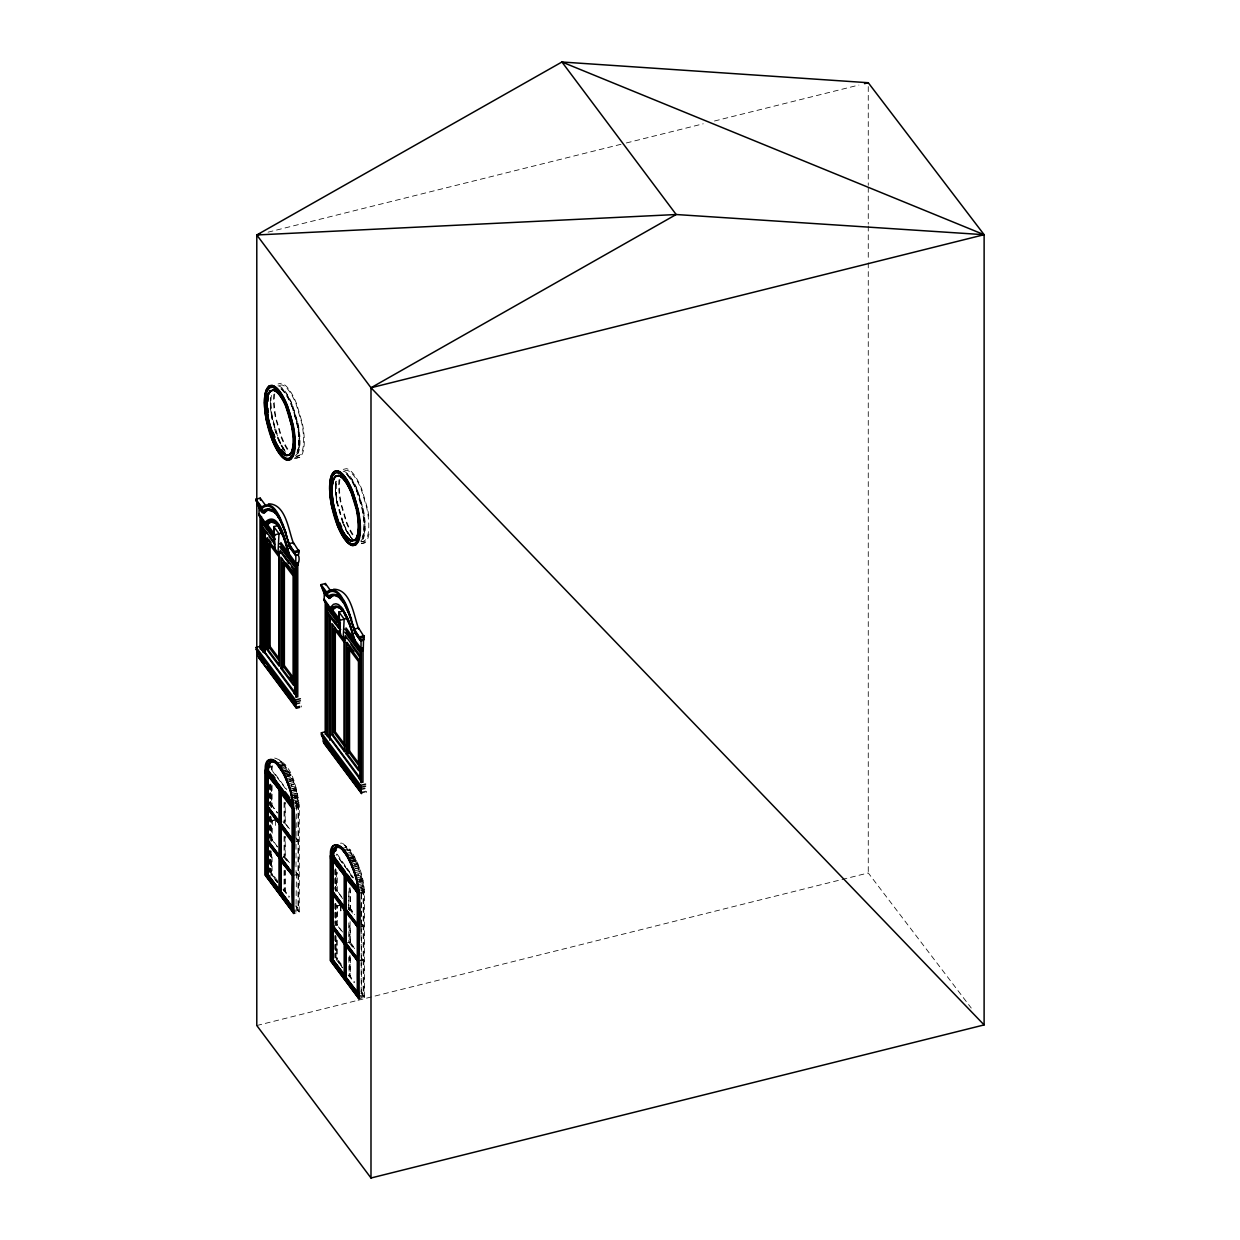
<?xml version="1.0" encoding="UTF-8"?>
<svg xmlns="http://www.w3.org/2000/svg" width="1240" height="1240" viewBox="0 0 1240 1240"><rect width="100%" height="100%" fill="white"/><g stroke="black" fill="none" stroke-linecap="round" stroke-linejoin="round"><path stroke-width="0.75" stroke-dasharray="5 3.75" d="M270.971 841.604L272.103 839.929L272.444 821.144M337.28 925.335L337.28 905.603L336.567 924.761M361.181 925.536L361.181 892.025L361.615 925.396L360.825 925.598M271.529 770.056L271.777 766.15M336.738 854.081L336.567 855.274M337.001 905.836L337.373 906.13M337.203 854.236L349.665 871.922M272.444 821.5L271.653 820.012L271.389 841.263M337.249 907.153L337.048 905.665M272.366 765.731L271.978 769.699L274.242 772.753M270.971 807.612L272.103 805.938L272.103 785.044M349.231 910.625L350.378 908.951L354.64 914.717M295.507 455.839L297.801 452.817A35.588 11.532 76 0 0 297.801 423.507L292.531 405.743A36.58 11.858 76 0 0 281.604 388.244M277.993 385.795A37.34 12.105 76 0 1 292.687 405.418L298.065 423.553A36.332 11.78 76 0 1 298.065 453.468L295.724 456.553L299.321 455.654L301.646 452.569A36.332 11.78 76 0 0 301.646 422.654L296.267 404.519A37.34 12.105 76 0 0 281.573 384.912L278.535 385.594M294.345 458.645L299.801 457.281L302.235 454.057A38.006 12.322 76 0 0 302.235 422.747L296.608 403.775A39.076 12.664 76 0 0 281.232 383.253L278.054 383.966M360.701 541.245L362.979 538.222A35.588 11.532 76 0 0 362.979 508.911L357.709 491.149A36.58 11.858 76 0 0 346.797 473.649M343.17 471.2A37.34 12.105 76 0 1 357.864 490.823L363.243 508.958A36.332 11.78 76 0 1 363.243 538.873L360.902 541.957L364.498 541.058L366.823 537.99A36.332 11.78 76 0 0 366.823 508.059L361.445 489.924A37.34 12.105 76 0 0 346.751 470.317L343.713 470.999M361.351 543.585L364.978 542.686L367.412 539.462A38.006 12.322 76 0 0 368.962 533.96M274.691 758.012C293.074 763.577 297.259 790.252 299.274 807.364L299.274 912.129L293.803 913.493M296.004 807.333L298.003 806.806L295.864 803.938M296.004 841.293L298.003 840.766M296.004 875.285L298.003 874.743L295.864 871.875M361.181 892.738L363.18 892.211L361.042 889.343M348.099 909.091L350.083 908.563M361.181 926.699L363.18 926.172L361.042 923.288M361.181 960.69L363.18 960.148L361.042 957.28M256.788 1025.526L356.206 1000.726M358.081 1000.262L840.131 879.966M842.007 879.501L868.263 872.96L971.245 1008.043M268.042 232.174L624.433 143.437M626.308 142.972L703.204 123.814M714.457 121.008L858.886 85.049M276.21 763.158L281.697 761.81C292.516 773.745 297.6 790.298 298.561 806.171L298.716 911.369M277.884 764.879L283.356 763.514M266.709 768.196L272.196 766.832M278.721 765.87L284.208 764.522M281.403 765.343L285.045 764.445M281.883 765.839L284.224 765.25C292.609 776.674 297.259 790.779 298.127 804.869L295.787 805.442M279.574 766.971L285.045 765.623M280.426 768.164L285.897 766.8M281.263 769.436L286.75 768.072M282.1 770.784L287.587 769.42M282.022 771.373L287.51 770.009M282.937 772.21L288.409 770.846M282.829 772.753L288.3 771.389M283.758 773.698L289.23 772.334M283.619 774.194L289.091 772.83M284.549 775.248L290.021 773.9M284.394 775.697L289.865 774.349M287.447 775.744L291.106 774.845M285.324 776.86L290.811 775.511M285.154 777.263L290.625 775.899M285.882 778.875L291.353 777.511M289.013 779.293L292.671 778.394M286.595 780.518L292.067 779.169M289.757 781.123L293.415 780.224M287.277 782.207L292.749 780.859M287.928 783.928L293.399 782.58M291.137 784.889L294.779 783.975M288.533 785.664L294.298 784.192M292.036 786.021L291.447 785.245L291.726 786.098M289.122 787.431L294.593 786.067M289.664 789.198L295.135 787.834M292.361 788.702L296.004 787.803M290.175 790.965L295.647 789.601M292.33 790.546L295.988 789.648M292.904 790.624L296.562 789.725M290.625 792.716L296.112 791.368M291.044 794.468L296.531 793.104M293.865 794.437L297.507 793.523M291.416 796.188L296.903 794.84M293.632 795.956L297.274 795.057M294.267 796.312L297.91 795.398M291.757 797.894L297.228 796.545M293.973 797.707L297.615 796.809M294.624 798.157L298.267 797.258M292.036 799.568L297.507 798.204M270.537 806.372L272.103 805.969L277.435 813.146M292.252 801.195L297.74 799.846M295.167 801.738L298.825 800.838M292.438 802.776L297.91 801.428M295.368 803.458L299.026 802.559M292.562 804.31L298.05 802.962M295.507 805.132L299.166 804.218M295.585 806.729L299.243 805.83M296.004 806.62L298.003 806.837M295.616 808.263L299.274 807.364L295.74 802.621M271.932 819.981L272.118 821.577M271.421 820.616L276.458 819.33M272.087 821.237L271.731 820.09M271.529 820.973L275.249 819.996M267.406 840.612L272.103 839.449L277.435 846.626M270.537 840.317L272.103 839.929L277.435 847.106M296.438 841.185L298.003 840.798L295.864 837.884M280.209 857.832L284.906 856.67L282.922 855.771M341.387 848.563L346.875 847.215C357.694 859.149 362.778 875.704 363.738 891.576L363.894 996.774L360.236 997.673M343.062 850.284L348.533 848.92M346.58 850.749L350.238 849.849C358.825 862.404 363.847 877.548 364.452 892.769L364.452 997.534L358.98 998.898M345.603 853.57L351.075 852.205M346.44 854.841L351.928 853.476M267.406 875.797L272.103 874.634L272.103 854.825M347.293 856.189L352.764 854.825M348.115 857.615L353.586 856.251M348.006 858.158L353.493 856.793L357.926 866.264L362.917 885.251L363.304 890.274L360.964 890.847M350.966 857.816L354.625 856.918M348.936 859.103L354.408 857.739M348.797 859.599L354.284 858.235M349.726 860.653L355.198 859.304M349.572 861.102L355.043 859.754M293.306 875.44L298.003 874.277L295.864 871.41M296.004 874.557L298.003 874.743M352.64 861.149L356.283 860.25M350.502 862.265L355.988 860.916M350.331 862.668L355.803 861.304M351.06 864.28L356.531 862.916M354.206 864.699L357.849 863.799M351.772 865.923L357.244 864.574M355.074 866.45L355.058 865.551M354.935 866.527L358.593 865.629M352.454 867.613L357.926 866.264M355.647 868.403L359.29 867.488M353.106 869.333L358.577 867.985M353.71 871.085L359.197 869.721M354.299 872.836L359.771 871.472M354.841 874.603L361.181 873.208M358.515 875.704L357.957 874.929L358.19 875.781M355.353 876.37L361.166 875.053M355.803 878.121L361.29 876.773M356.221 879.873L361.708 878.509M359.042 879.842L362.685 878.928M356.608 881.593L362.08 880.245M358.81 881.361L362.452 880.462M359.445 881.718L363.103 880.803M356.934 883.298L362.406 881.95M357.213 884.973L362.685 883.609M357.43 886.6L362.917 885.251M360.36 887.143L364.002 886.244M357.616 888.181L363.088 886.832M357.74 889.716L364.204 887.964M360.685 890.537L364.343 889.623M360.778 892.134L364.421 891.235M360.236 892.909L363.894 892.01M360.794 893.668L364.452 892.769L360.933 888.026M293.306 910.625L298.003 909.447L298.003 805.644M293.229 911.772L298.716 910.408L295.74 906.424M337.59 907.013L336.629 906.115L340.861 904.905M336.644 906.207L340.426 905.402M348.456 908.951L350.083 908.595L350.083 887.654M348.456 909.664L349.231 887.995M332.584 926.016L337.28 924.854L342.612 932.03M360.825 926.791L363.18 926.202M345.402 943.237L350.083 942.074L348.099 941.176M360.825 959.543L361.615 959.357L361.181 925.986L361.181 959.496M358.484 960.845L363.18 959.683L361.042 956.815M360.825 960.737L363.18 960.148M360.825 993.535L361.615 993.349L361.181 959.962L361.181 993.488M358.484 996.03L363.18 994.852L363.18 891.048M358.406 997.177L363.894 995.813L360.933 991.83M296.267 456.351L299.321 455.654M299.801 457.281L296.608 457.994A39.076 12.664 76 0 1 294.175 457.064M343.232 469.387L346.41 468.658A39.076 12.664 76 0 1 361.786 489.18L367.412 508.152A38.006 12.322 76 0 1 368.962 517.762M361.445 541.756L364.498 541.058M361.786 543.399L364.978 542.686M270.971 805.752L272.103 805.504L277.435 812.68M270.971 839.697L272.103 839.449M283.635 890.723L285.2 891.048L285.2 870.558M336.149 891.157L337.28 890.909M349.231 908.75L350.378 908.501L354.64 914.252M336.149 925.102L337.28 924.854M336.149 959.093L337.28 958.846M340.985 910.284L340.396 910.78L340.969 907.494M340.488 843.2L341.868 843.154M342.612 843.309L350.238 849.849M282.922 821.826L284.906 822.724M298.003 874.277L296.004 873.379L296.004 840.58M348.099 907.23L350.083 908.13M282.922 889.762L284.906 890.661L289.463 896.784M363.18 959.683L361.615 959.357M348.099 975.167L350.083 976.066L354.64 982.188M279.295 760.027L281.697 761.81M344.472 845.432L346.875 847.215M280.224 761.375L284.224 765.25M345.418 846.78L353.493 856.793M366.637 791.353L366.327 792.438L365.335 791.105M301.46 705.947L301.149 707.033M361.026 887.22L363.304 890.274M338.969 858.266L345.728 867.349M346.859 868.852L353.601 877.951M361.491 888.538L363.738 891.576M339.543 859.258L353.044 877.424M275.388 774.287L286.75 789.57M295.849 801.815L298.127 804.869M350.378 874.99L352.501 877.858M272.661 771.342L276.613 776.875M277.171 777.403L286.176 789.508M338.349 892.335L342.612 898.086M361.042 922.855L363.18 925.722L361.615 925.396M342.612 898.551L337.28 891.343L337.28 872.309M352.501 913.136L348.812 908.176L348.812 888.91M289.463 828.847L285.2 823.096L285.2 802.637M295.864 837.449L298.003 840.317L296.004 839.418L296.438 807.224M285.2 823.546L289.463 829.312M349.231 909.912L350.378 908.982L350.378 889.902M350.378 942.462L354.64 948.197M338.349 926.776L342.612 932.511M354.64 948.678L350.378 942.943L350.378 923.862M352.501 947.096L349.231 942.71L349.231 921.94M289.463 862.792L285.2 857.057L285.2 836.597M285.2 857.538L289.463 863.273M283.635 856.732L287.308 861.691M338.349 960.287L342.628 966.022M361.042 990.807L363.18 993.674L361.615 993.349M338.412 961.558L342.906 967.603M348.548 975.183L354.175 982.746M340.488 964.937L342.659 967.866M277.435 880.617L272.103 873.441L270.971 873.688L277.481 882.462M295.864 905.402L298.003 908.269L296.004 907.37L296.438 875.13M336.567 960.039L342.271 967.68M361.615 993.705L364.452 997.534M271.389 873.673L277.729 882.198M283.371 889.777L288.998 897.341M277.078 882.276L271.389 874.634L271.389 854.608M296.438 908.3L299.274 912.129M289.881 780.146L290.207 780.968M347.401 474.874A36.58 11.858 76 0 1 357.104 491.304L360.019 499.999M343.325 522.707L338.055 504.943A35.588 11.532 76 0 1 336.613 480.779M343.17 523.032L337.792 504.897A36.332 11.78 76 0 1 336.319 480.236M342.705 522.846L337.435 505.083A35.588 11.532 76 0 1 335.637 484.204M297.771 451.484A35.588 11.532 76 0 0 297.197 423.661L291.927 405.899A36.58 11.858 76 0 0 281 388.399M291.865 406.007L296.856 423.677A35.139 11.393 76 0 1 296.856 452.631M271.281 414.361A35.139 11.393 76 0 0 272.242 419.756L276.396 433.907M274.505 428.761L277.528 437.441A36.58 11.858 76 0 0 282.844 448.229M291.462 784.316L291.757 785.168M358.019 873.999L358.267 874.851M292.841 788.593L293.322 790.298M360.081 499.953L362.375 509.067A35.588 11.532 76 0 1 362.948 536.889M294.826 414.594L297.104 423.646A35.34 11.454 76 0 1 297.678 451.282M359.553 879.966L359.894 881.625M294.547 795.398L295.012 797.863L294.547 797.134M868.263 86.599L868.263 185.365M868.263 187.302L868.263 224.115M868.263 226.052L868.263 260.912M868.263 262.849L868.263 872.96M350.378 957.838L350.378 976.454M350.083 921.615L350.083 942.555M350.083 955.591L350.083 976.066M349.231 955.932L349.231 976.702L348.812 956.83M348.812 922.855L348.812 942.137M340.767 905.851L340.892 910.966M340.504 905.277L340.644 910.92M340.365 905.774L340.396 910.78M337.28 940.23L337.28 960.039M336.567 872.077L336.567 890.754M336.567 940.013L336.567 959.078M336.009 869.751L336.149 889.266M336.009 904.038L336.149 923.211M336.009 936.417L336.009 957.357M335.714 869.38L335.714 890.584M335.714 903.34L335.714 924.529M335.714 935.363L335.714 958.52M335.358 868.698L335.358 891.343M335.358 904.534L335.358 923.413M335.358 936.634L335.358 957.404M335.219 870.216L335.219 889.251M335.219 904.162L335.219 923.211M335.219 936.246L335.219 957.202M334.94 869.566L334.909 889.328M334.94 903.526L334.94 924.73M334.94 935.565L334.94 958.721M284.906 802.249L284.906 823.159M284.906 836.21L284.906 857.15M284.906 870.185L284.906 890.661M284.053 802.59L284.053 823.345M284.053 836.535L284.053 857.305M284.053 870.527L284.053 891.297M275.59 820.446L275.59 825.546M271.389 786.671L271.389 807.209M270.971 784.982L270.971 803.861M270.971 817.052L270.971 837.806M270.971 851.043L270.971 871.798M270.832 784.346L270.832 805.287M270.832 816.726L270.832 837.666M270.832 851.012L270.832 871.952M270.537 783.975L270.537 805.179M270.537 815.998L270.537 839.124M270.537 851.896L270.537 873.115M270.18 785.183L270.18 805.938M270.18 817.253L270.18 838.007M270.18 851.229L270.18 871.999M270.041 784.812L270.041 803.846M270.041 816.85L270.041 837.806M270.041 850.841L270.041 871.782M269.762 784.161L269.762 805.365M269.762 816.199L269.762 839.325M269.762 850.16L269.762 873.316M348.022 533.634A36.58 11.858 76 0 1 344.053 526.039M350.517 536.238A36.58 11.858 76 0 1 343.976 524.303M339.915 479.338A36.332 11.78 76 0 0 341.372 503.998L346.751 522.133A37.34 12.105 76 0 0 354.097 535.943M362.034 538.036A35.139 11.393 76 0 0 362.034 509.082L356.841 491.552A36.13 11.703 76 0 0 346.053 474.254M339.016 479.787A38.006 12.322 76 0 0 340.783 503.905L346.41 522.877A39.076 12.664 76 0 0 353.106 535.928M346.208 474.036A36.332 11.78 76 0 1 357.058 491.412M353.416 539.989A36.13 11.703 76 0 1 343.945 525.837M349.556 535.51A37.34 12.105 76 0 1 343.837 524.675M335.994 481.306A35.139 11.393 76 0 0 337.42 505.161A35.34 11.454 76 0 1 336.102 481.104M353.601 540.129A36.332 11.78 76 0 1 342.752 522.738M362.281 509.051A35.34 11.454 76 0 1 362.855 536.688M284.394 449.515A36.58 11.858 76 0 1 278.132 437.286L272.862 419.539A35.588 11.532 76 0 1 270.94 402.303M274.722 393.933A36.332 11.78 76 0 0 276.195 418.593L281.573 436.728A37.34 12.105 76 0 0 287.959 449.206M273.839 394.382A38.006 12.322 76 0 0 275.606 418.5L281.232 437.472A39.076 12.664 76 0 0 287.928 450.523M270.971 400.443A35.588 11.532 76 0 1 271.436 395.374M280.876 388.849A36.13 11.703 76 0 1 291.663 406.146M284.549 450.663A36.13 11.703 76 0 1 277.45 437.286M285.339 451.438A37.34 12.105 76 0 1 277.993 437.627L272.614 419.492A36.332 11.78 76 0 1 271.358 412.099M270.816 410.874A35.139 11.393 76 0 1 270.615 397.451M272.351 419.693A35.34 11.454 76 0 1 271.374 414.284M270.428 402.582A35.34 11.454 76 0 0 270.909 410.765A35.588 11.532 76 0 0 272.257 419.678M284.719 450.771A36.332 11.78 76 0 1 277.574 437.332M270.956 408.564A36.332 11.78 76 0 1 270.646 401.9M270.646 408.983A35.588 11.532 76 0 1 270.336 402.457"/><path stroke-width="1.5" d="M259.067 505.827L259.051 513.732L265.004 522.381M288.61 552.327L289.463 555.876L295.849 565.486C300.018 565.533 300.452 551.304 295.616 555.536L289.726 547.584L287.773 540.671M324.245 591.232L324.229 599.137L330.181 607.786M345.402 977.229L344.193 976.857L344.178 875.424L344.968 875.223L345.402 909.292M984.111 1024.922L984.126 234.701L868.263 82.724L561.937 62L256.788 234.965L256.788 1025.526L370.993 1178L984.111 1024.922L370.993 387.763L256.788 234.965L260.54 234.035M360.902 788.284L361.026 789.337M289.401 556.76L296.05 565.796L298.081 564.929M354.578 642.165L361.228 651.202L363.088 650.442M295.724 702.879L295.849 703.933M326.507 592.782C331.297 585.683 339.636 592.302 342.209 597.897C351.865 610.824 350.099 628.959 360.794 640.941L363.506 640.259L363.708 639.111L360.592 639.886L363.676 639.809M266.058 771.187L268.166 762.12L270.32 760.663L273.312 761.112L270.522 762.12M293.772 810.17L291.075 791.074L283.108 771.296M331.251 856.592C337.358 822.322 361.77 883.438 358.267 892.924M358.949 895.574L356.252 876.479L348.285 856.701M270.289 762.352L268.057 770.66L293.074 804.31M293.399 804.233L268.382 770.582L268.166 768.816M339.125 846.486C334.118 845.974 333.265 852.391 333.235 856.065L359.399 891.25L357.275 891.839L357.275 995.643M339.14 846.626C334.242 845.99 333.684 852.469 333.56 855.988L344.922 871.286M256.974 650.985L257.656 652.689M266.538 770.179C274.164 740.9 295.291 797.63 292.656 806.217L266.492 771.048L266.569 769.714M322.152 736.389L322.834 738.095M331.716 855.585C339.357 826.305 360.468 883.035 357.833 891.638L331.685 856.452L331.747 855.135M294.608 569.687L294.671 694.447M359.817 655.154L359.848 779.851M293.369 542.671L289.06 543.647L294.81 552.761L299.15 551.676L293.384 542.577M358.546 628.076L354.237 629.052L359.988 638.166L364.328 637.081L358.562 627.982M269.467 763.577L268.382 767.126M335.017 851.198L335.404 849.834M298.142 563.906L295.849 564.417M298.716 553.738L298.778 553.629A2.558 0.822 76 0 0 298.825 553.164A6.123 1.984 76 0 0 298.84 552.653A5.627 1.813 76 0 1 298.856 552.172M289.23 545.29L289.416 546.081M359.817 779.557L359.228 778.611M267.081 510.462L264.383 512.957L257.734 504.742C264.864 521.885 263.562 506.106 272.846 510.756M265.267 522.071C279.806 508.261 287.06 546.639 289.308 554.931M265.112 523.513C276.241 511.95 284.487 536.966 286.548 545.476M265.608 524.908C267.887 518.847 275.652 521.048 277.853 526.194M265.422 523.698L259.036 515.143L266.026 525.605L270.32 521.761L275.264 523.373M332.258 595.866L329.561 598.362L322.912 590.147C328.337 606.267 334.211 585.947 342.643 600.625M323.221 590.333L329.096 598.486L333.637 595.324M330.445 607.476L333.452 604.33L335.931 603.74L338.551 604.593L342.628 608.546L349.324 621.674L354.81 640.072L361.026 648.412L361.026 650.892L363.258 650.333L363.506 640.259M330.382 609.026C342.55 596.936 350.656 625.58 352.827 634.632M330.786 610.312C334.707 601.912 343.79 609.786 345.619 615.707M330.599 609.104L324.229 600.548L331.204 611.01C333.452 605.213 340.69 606.763 343.031 611.599M269.452 387.856L267.127 390.941A36.332 11.78 76 0 0 267.112 420.856L272.505 438.991A37.34 12.105 76 0 0 287.2 458.614M270.212 390.755L267.933 393.607A33.356 10.819 76 0 0 267.933 421.089L273.002 437.704M270.956 390.662L268.553 393.84A32.968 10.679 76 0 0 268.553 420.98M271.002 390.786L268.724 393.793A33.123 10.742 76 0 0 268.662 420.933L273.746 437.472A34.053 11.036 76 0 0 287.184 455.312M289.168 455.111L291.819 451.779M289.757 454.724L291.88 451.918M272.877 437.736A34.286 11.114 76 0 0 286.363 455.746L289.99 454.801L292.082 451.871M290.005 457.979L292.346 454.894A36.332 11.78 76 0 0 292.346 424.979L286.967 406.844A37.34 12.105 76 0 0 272.273 387.237M334.63 473.262L332.304 476.346A36.332 11.78 76 0 0 332.304 506.261L337.683 524.396A37.34 12.105 76 0 0 352.377 544.019M335.389 476.16L333.111 479.012A33.356 10.819 76 0 0 333.111 506.493L338.179 523.11A34.286 11.114 76 0 0 351.54 541.152L355.167 540.206L357.306 537.385M336.149 476.067L333.731 479.245A32.968 10.679 76 0 0 333.731 506.385M354.346 540.516L356.996 537.183A33.123 10.742 76 0 0 358.391 518.413M354.935 540.129L357.26 537.277A33.123 10.742 76 0 0 359.026 527.775M355.183 543.384L357.523 540.299A36.332 11.78 76 0 0 357.523 510.384M261.33 507.377C274.892 496.574 282.301 523.822 285.99 532.704M261.454 508.106L261.594 508.834C271.854 498.682 280.349 519.079 283.092 526.55M326.632 593.511L326.771 594.239C335.11 584.815 343.883 600.64 346.471 607.461M332.196 590.255L331.158 591.387L325.392 583.529L321.051 584.614L321.051 586.024L327.515 594.332A3.022 2.604 -49.3 0 1 327.654 594.828M262.493 510.089L262.57 510.074A5.534 5.146 -72.9 0 0 262.586 510.663A2.309 2.139 -72.9 0 0 262.803 511.206C269.034 504.913 277.962 512.632 280.55 520.118M327.716 595.293L327.639 595.541A5.534 5.146 -72.9 0 0 327.763 596.068A2.309 2.139 -72.9 0 0 327.98 596.611C333.064 591.433 341.589 595.758 344.193 602.904M294.671 694.075L294.05 693.207M336.164 607.166L331.204 611.01M370.993 1178L370.993 387.763L676.172 214.52L984.126 234.701L561.937 62L676.172 214.52L256.788 234.965M268.429 503.828C286.208 503.796 288.409 530.906 293.694 543.849M272.133 521.296L266.026 525.605M333.606 589.232C351.385 589.202 353.586 616.311 358.872 629.254M295.787 564.495L295.849 555.086L289.494 546.902M281.713 552.916L277.962 553.846L274.753 549.553L274.412 535.014L282.472 532.782M346.471 638.429L343.139 639.251L339.93 634.957L339.589 620.418L347.649 618.187M370.993 387.763L984.126 234.701M864.513 83.653L868.263 82.724M262.477 509.423A3.022 2.604 -49.3 0 0 262.338 508.927L255.874 500.619L255.874 499.209L260.214 498.124L265.964 505.874M261.609 516.77L259.3 516.336M278.954 525.311L273.73 526.613L274.675 547.646M264.043 530.844L266.863 533.712M294.81 551.351L299.15 550.265M298.53 554.435L295.415 555.21L298.499 554.404M289.897 557.21L287.541 548.282M298.142 562.542L295.849 563.007L280.829 542.515M279.791 543.632L296.19 565.579L297.771 565.177L297.771 696.911L295.74 696.71M294.175 571.191L291.385 566.54M293.554 574.089L293.554 685.302L280.922 668.391L280.922 557.179L293.554 574.089L294.469 573.872L294.469 685.085L281.837 668.159L281.837 558.868M342.395 611.15L338.908 612.018L339.93 634.957M329.22 616.249L338.768 628.122M295.724 702.553L256.169 649.404L256.169 647.373L261.113 646.149M333.917 628.634L344.24 642.444L344.24 746.046L333.917 732.236L333.917 628.634L335.296 628.293L335.296 731.894L345.603 745.705M274.164 536.099L260.028 517.158L260.028 648.892L261.609 648.505M268.739 646.831L279.062 660.641L279.062 557.039L268.739 543.229L268.739 646.831L270.103 646.49L279.279 658.765M266.678 649.311L279.31 666.221L279.31 555.009L266.678 538.098L266.678 649.311L268.956 648.737M332.769 625.193L332.769 734.483L345.402 751.394L344.488 751.626L331.855 734.716L331.855 623.503L344.488 640.413L345.402 640.197M359.988 636.755L364.328 635.671M344.24 642.444L345.603 642.103M355.074 642.615L351.416 630.525M282.999 665.911L284.363 665.57L294.686 679.38L293.306 679.721L282.999 665.911L282.999 562.309L293.306 576.12L293.306 679.721M280.922 668.391L283.201 667.818M363.32 647.947L361.026 648.412L361.026 640.491L354.966 632.276M363.32 649.311C358.019 652.007 355.214 641.529 353.788 637.732M359.352 656.596L350.951 644.428M294.175 693.021L263.919 651.605L263.919 530.55M256.169 647.373L295.446 699.964L300.39 698.74M300.39 700.755L295.446 701.995L295.446 699.964M299.662 706.382L296.065 707.281L257.951 656.255L257.951 652.86L296.065 703.886L299.662 702.987M264.57 664.113L258.881 656.518L258.881 658.021L296.391 708.226L299.569 707.436M365.567 786.16L360.623 787.4L321.362 734.808L321.362 732.793L326.291 731.554M340.473 623.007L325.206 602.562L325.206 734.297L326.787 733.909M333.917 732.236L335.296 731.894M331.855 734.716L332.769 734.483M270.754 761.903L272.986 761.096L276.21 763.158L284.549 775.248L290.517 790.996L293.089 807.519M266.894 767.08L270.537 766.181M278.752 766.615L280.317 766.227M266.492 771.048L268.382 770.582M279.574 767.684L281.139 767.296M348.176 751.316L358.484 765.126L358.484 661.525L348.176 647.714L348.176 751.316L349.541 750.975L358.716 763.251M346.115 753.796L358.732 770.707L358.732 659.494L346.115 642.583L346.115 753.796L348.378 753.238M279.791 789.818L279 790.019L279 891.452M267.05 773.946L280.922 791.353M359.352 778.425L327.112 734.343M360.918 782.115L362.948 782.316L363.056 650.736M267.701 773.962L267.701 806.326L279.124 821.205M267.84 806.527L267.05 806.713L279.791 823.779M267.84 840.472L267.05 840.673L279.791 856.546L267.701 840.286L268.01 807.845M321.362 732.793L360.623 785.37L365.567 784.145M267.84 808.434L267.05 808.62L279.791 824.507L267.701 807.922M364.839 791.787L361.243 792.686L323.129 741.659L323.129 738.265L361.243 789.291L364.839 788.392M293.306 806.806L292.097 806.434L292.097 910.238M293.338 807.938L292.097 808.341L280.147 792.267L280.922 792.066L280.922 859.274M279 822.787L279.791 822.601L267.701 806.326M281.092 823.856L293.338 840.317L281.092 823.856L281.092 793.399M280.922 824.12L280.147 824.321L292.873 840.193M267.701 840.286L279.124 855.166M293.338 841.898L292.097 842.301L280.147 826.227M281.092 857.801L293.338 874.262L281.092 857.801L281.092 827.343M280.922 858.08L280.147 858.266L292.873 874.154M333.7 848.393L337.342 847.478M332.584 850.562L336.226 849.648M332.304 851.477L335.947 850.578M343.929 852.02L345.123 851.183M331.685 856.452L334.49 855.755M345.572 854.236L347.138 853.849M267.701 841.913L267.701 874.277L278.024 887.654M267.84 874.463L267.05 874.665L279.791 890.537L267.701 874.277M278.706 889.793L267.05 875.378L280.147 892.971L280.147 791.554M292.873 876.06L280.147 860.173L291.788 874.587M281.092 891.793L293.338 908.254L281.092 891.793L281.092 859.429M280.922 892.072L280.147 892.257L292.873 908.145M346.099 877.471L345.325 877.672L358.05 893.544L355.88 890.63M332.878 891.73L345.418 908.114L332.878 891.73L332.878 859.366M333.017 891.932L332.227 892.118L344.968 908.005M292.097 909.044L293.306 909.432M292.516 910.811L293.306 910.625M345.96 876.974L345.96 909.338L357.399 924.218M346.099 909.524L344.178 910.098L332.227 894.024M346.27 910.842L345.96 943.299L358.05 959.559L344.968 943.144L344.968 976.655M346.099 911.431L345.325 911.632L358.05 927.505L347.185 912.904M332.878 925.691L345.418 942.059L332.878 925.691L332.878 895.234M333.017 925.877L332.227 926.079L344.968 941.951M357.275 925.799L358.05 925.598L345.96 909.338M345.325 943.671L346.27 943.221L357.399 958.179M345.418 943.687L344.193 944.059L332.227 927.985M332.878 959.683L345.418 976.051L332.878 959.683L332.878 927.318M333.017 959.869L332.243 960.07L344.968 975.942M345.96 944.911L345.96 977.275L357.399 992.155M346.099 977.476L345.325 977.663L358.05 993.55L345.96 977.275M332.243 960.783L346.099 978.19L346.27 944.834M357.275 994.449L358.05 994.263M281.216 770.056L282.782 769.668M343.108 851.043L344.673 850.655M346.394 855.461L347.96 855.073M321.051 584.614L326.817 592.317L329.701 591.62M261.594 508.834L262.167 509.175A3.364 3.115 -72.9 0 1 262.415 509.919L262.43 509.95M326.771 594.239L327.344 594.58A3.364 3.115 -72.9 0 1 327.592 595.324L327.716 595.557M354.935 632.385L354.656 632.261A3.115 1.875 -28.8 0 1 354.501 631.718L354.516 631.47M270.072 390.786L273.746 390.026M270.676 391.05L273.776 390.166A34.053 11.036 76 0 1 277.001 391.747M289.695 454.568L286.765 455.235A33.883 10.989 76 0 1 273.435 437.441L270.676 429.443M289.959 454.677L286.967 455.359A34.053 11.036 76 0 1 273.575 437.472M335.25 476.191L338.923 475.432M335.978 476.253L338.954 475.571A34.053 11.036 76 0 1 345.65 480.857M335.854 476.454L338.784 475.772A33.883 10.989 76 0 1 348.905 486.576A34.053 11.036 76 0 0 346.332 482.128M355.136 540.082L351.943 540.64A33.883 10.989 76 0 1 338.613 522.846L335.854 514.848M275.156 539.245L261.33 520.738L261.33 649.853L262.136 650.396M340.334 624.65L326.507 606.143L326.507 735.258L327.313 735.8M258.881 513.716L258.881 515.065M324.058 599.121L324.058 600.47M351.555 621.318L355.136 633.051M267.979 510.043L273.885 511.965M333.157 595.448L336.521 595.464M261.749 650.411L261.749 522.675L262.353 523.202M262.57 651.465L263.733 652.612M327.918 612.343A1.798 1.69 -87.4 0 0 328.181 612.808L328.12 737.118L328.91 738.017M334.583 595.308L339.062 597.37L342.163 600.749M339.729 606.825L340.985 607.414M289.339 545.089L294.81 552.761M263.686 512.476C265.484 507.625 273.234 508.958 275.435 513.453M363.754 639.158L363.956 639.034A2.558 0.822 76 0 0 364.017 638.569A6.123 1.984 76 0 0 364.017 638.073A5.627 1.813 76 0 1 364.033 637.577M256.293 649.481L256.959 650.644M321.47 734.886L322.137 736.048M256.231 500.805L256.618 501.286A1.984 1.457 40.7 0 1 256.757 501.766A4.309 3.162 40.7 0 1 256.788 502.278A3.41 2.496 40.7 0 0 256.959 503.409L257.346 503.828M321.408 586.21L321.796 586.691A1.984 1.457 40.7 0 1 321.935 587.171A4.309 3.162 40.7 0 1 321.966 587.683A3.41 2.496 40.7 0 0 322.137 588.814L322.54 589.232M274.397 542.624L263.004 527.403A1.798 1.69 -87.4 0 1 262.74 526.938M328.244 612.87L340.706 629.548M274.365 511.841L275.916 513.345M338.629 596.735L343.713 603.012M275.001 512.833L276.985 515.344M276.132 524.024L279.155 528.101M333.591 620.015L335.839 623.007M359.988 638.166L354.516 630.494M255.874 499.209L261.64 507.021M354.904 632.989L360.592 640.615M332.196 609.429L340.256 620.217M346.022 627.921L355.229 640.259M267.019 524.024L275.079 534.812M296.949 564.091L297.879 565.332M344.968 629.037L361.367 650.985L361.367 782.719M346.084 632.369L361.057 652.411L361.057 781.51L360.638 653.232L344.906 632.168M340.411 626.138L326.926 608.081L326.926 735.816M280.906 546.964L295.88 567.005M261.749 522.675L274.118 539.23M279.728 546.763L295.461 567.827L295.88 696.105M345.216 635.577L359.894 655.216M333.591 620.511L339.202 628.014M280.038 550.173L294.702 569.811M267.298 533.603L265.05 530.596L265.05 652.457L294.019 691.254M283.96 555.923L289.571 563.425M269.111 536.703L274.722 544.221M281.294 553.025L289.137 563.534M338.505 630.958L340.798 634.043M353.912 651.589L347.014 642.366L347.014 753.564L358.5 768.939M268.739 539.4L271.033 542.485M286.44 563.1L293.322 572.337M290.098 677.056L292.392 680.125M279.062 664.454L267.592 649.078L267.592 537.865M360.36 778.208L330.228 737.878L330.228 616.001M266.833 667.167L295.244 705.204M347.2 874.34L358.577 889.638M272.722 774.938L275.001 778.007M285.231 791.771L289.788 797.878M332.584 857.398L332.243 961.976M338.442 866.869L341.713 871.255M347.185 878.633L351.54 884.476M355.88 890.32L358.05 893.234M336.272 864.249L344.968 875.936L332.227 860.064L333.017 859.878L333.017 893.126L343.883 907.726M347.185 878.928L351.54 884.771M332.227 859.351L345.325 876.959L345.325 978.376M267.84 774.163L270.01 777.077M276.536 785.85L279.791 790.236M285.278 797.599L291.788 806.372M293.012 808.015L293.306 841.48M273.265 781.774L267.05 774.659L279.791 790.531L276.536 786.16M282.007 793.523L291.788 806.682M333.017 892.645L343.883 907.246M346.099 910.238L356.965 924.854M346.099 910.718L358.05 926.791M358.05 927.195L344.968 909.587L345.402 943.237M342.798 906.982L333.017 893.838L333.017 927.071M267.84 807.24L278.706 821.841M280.922 824.832L291.788 839.449M293.306 841.96L293.306 875.44M280.922 825.716L292.873 842.099M333.017 926.59L343.883 941.207M356.965 958.815L346.099 944.198L346.27 876.897M333.017 927.505L343.883 942.121M344.968 943.578L345.108 976.128M346.099 945.113L358.05 961.186M344.968 943.857L333.017 927.784L333.017 960.582L343.883 975.198M346.099 945.391L358.05 961.465L345.325 945.577M268.925 842.658L278.706 855.802M280.922 858.793L291.788 873.41M267.84 842.099L278.706 856.716M280.922 859.707L291.788 874.309M267.84 842.379L279.791 858.452L267.05 842.58M346.099 978.19L345.681 945.965M349.37 982.576L356.965 992.791M291.788 907.385L280.922 892.785L280.783 859.506M331.096 960.442L358.406 997.177M265.918 875.037L293.229 911.772M276.567 514.74L278.535 517.607M347.417 855.212C343.294 844.053 328.724 839.325 330.538 855.879L330.522 960.628L358.98 998.898L358.98 894.133L330.538 855.879L330.646 859.01M282.24 769.792C278.117 758.648 263.547 753.92 265.36 770.474L265.344 875.223L293.803 913.493L293.803 808.728L265.36 770.474L265.469 773.605M339.589 633.221L343.139 639.251L344.162 619.054L338.908 612.018L339.589 620.418M274.412 547.817L277.962 553.846L278.985 533.65L273.73 526.613L274.412 535.014M343.341 601.726L344.906 604.407M343.325 602.439L346.781 608.639M343.945 612.947L349.385 624.046M278.163 516.321L279.728 519.002M278.132 517.034L280.07 520.242M278.752 527.543L282.968 535.587M360.375 639.964L360.39 639.995A3.41 0.806 -80 0 1 360.298 638.988A4.309 1.023 -80 0 0 360.282 638.507L360.267 638.414M344.875 605.089L349.417 615.149M279.697 519.684L281.604 523.234M280.07 529.775L285.386 541.942M347.247 608.514L350.222 615.49M345.433 605.244L348.269 611.956M346.534 617.706L350.579 627.347M282.069 523.11L283.572 526.442M281.232 522.707L284.224 529.744M347.029 608.778L349.742 615.598M281.852 523.373L284.565 530.193M350.688 616.807L351.633 619.427M349.494 614.575L351.168 619.55M348.579 612.653L350.843 619.132M284.317 529.17L287.354 538.361M283.402 527.248L285.99 534.146M283.867 538.207L289.339 556.775M355.415 501.022L352.377 492.203A37.34 12.105 76 0 0 337.683 472.579L334.413 473.324L332.072 476.408A36.332 11.78 76 0 0 332.072 506.323L337.451 524.458A37.34 12.105 76 0 0 352.144 544.081L355.415 543.322L357.756 540.253A36.332 11.78 76 0 0 357.756 510.322L352.144 492.249A37.34 12.105 76 0 0 337.451 472.642M352.377 493.396L355.136 501.503M351.943 493.629L356.639 508.338M354.469 501.627L351.679 493.536A34.286 11.114 76 0 0 338.179 475.525A34.286 11.114 76 0 1 351.54 493.567L356.608 510.183M338.923 522.877L333.839 506.339A33.123 10.742 76 0 1 333.839 479.058A32.968 10.679 76 0 0 333.901 506.354M335.25 515.05L338.055 523.14A34.286 11.114 76 0 0 351.679 541.12M287.525 409.712L289.695 416.175M286.765 408.224L289.524 416.221M286.363 408.161L291.431 424.778M273.126 432.341L274.8 437.162M272.924 432.388L274.567 437.271M273.776 437.425L268.832 420.871M350.935 618.605L352.532 623.767M350.099 616.838L353.849 628.231M350.254 626.96L351.726 630.881M285.107 530.41L290.051 548.08L289.153 542.702M284.921 531.433L287.06 537.99M286.378 535.913L288.377 542.5M286.394 544.422L287.649 549.227M353.183 625.224L354.547 630.323M352.718 633.687L353.865 638.554M288.005 539.818L289.37 544.918M354.702 501.627L356.407 508.385M334.01 506.276L336.149 514.802M291.819 424.623A32.968 10.679 76 0 1 293.151 432.962A33.123 10.742 76 0 0 291.88 424.638L290.129 417.864L291.648 424.669A32.968 10.679 76 0 1 293.322 436.93M289.168 416.268L291.307 424.808A33.356 10.819 76 0 1 291.307 452.29M270.212 429.598L268.057 421.058A33.356 10.819 76 0 1 268.057 393.576M260.447 500.232L260.214 498.124M295.089 552.9L295.104 553.102A4.309 1.023 -80 0 1 295.12 553.582A3.41 0.806 -80 0 0 295.167 554.559M361.243 789.291L361.243 792.686M360.623 785.37L360.623 787.4M358.406 893.358L358.406 998.123M349.541 647.373L349.541 750.975M345.681 878.044L345.681 909.664M345.681 913.865L345.681 943.625M345.108 875.827L345.108 908.191M345.108 909.773L345.108 942.137M344.488 640.413L344.488 751.626M333.188 859.289L333.188 891.653M333.188 895.156L333.188 925.613M333.188 927.241L333.188 959.605M331.096 856.623L331.096 961.388M329.794 616.11L329.84 740.264M325.392 583.529L325.392 584.954M296.391 706.722L296.391 708.226M296.19 565.579L296.19 697.314M296.065 703.886L296.065 707.281M293.229 807.953L293.229 912.718M292.873 806.232L292.873 807.426M293.028 875.967L292.873 908.858M284.363 561.968L284.363 665.57M270.103 542.888L270.103 646.49M268.01 773.884L267.84 841.185M268.01 841.836L267.84 875.177M267.406 775.031L267.406 806.666M267.406 810.867L267.406 840.612M267.406 842.952L267.406 874.603M267.05 772.753L267.05 876.572M265.918 771.218L265.918 875.982M264.616 530.704L264.647 653.216M263.113 527.511L263.113 651.76M327.996 596.595A3.115 2.682 -49.3 0 1 327.825 595.99M327.748 609.708A4.185 3.937 -87.4 0 1 327.732 610.312A7.455 7.022 -87.4 0 0 327.701 611.025M360.716 653.852A4.185 1.38 -20.8 0 1 360.453 654.115A7.455 2.449 -20.8 0 0 360.127 654.457M262.803 511.19A3.115 2.682 -49.3 0 1 262.632 510.586M289.37 546.747A3.115 1.875 -28.8 0 1 289.323 546.313M262.57 524.303A4.185 3.937 -87.4 0 1 262.554 524.908A7.455 7.022 -87.4 0 0 262.524 525.62M295.538 568.447A4.185 1.38 -20.8 0 1 295.275 568.711A7.455 2.449 -20.8 0 0 294.95 569.052M352.362 540.718A34.053 11.036 76 0 1 338.954 522.831M357.26 509.996A33.123 10.742 76 0 1 357.895 513.375M358.608 518.366A33.123 10.742 76 0 1 359.026 524.21M352.16 540.764A34.053 11.036 76 0 1 338.753 522.877M338.753 475.618A34.053 11.036 76 0 1 345.449 480.903M349.757 488.095A34.053 11.036 76 0 1 351.385 491.644M349.788 487.707A34.053 11.036 76 0 1 351.742 491.954M349.742 488.204A33.883 10.989 76 0 1 351.354 491.722M333.235 506.463A33.356 10.819 76 0 1 333.235 478.981M356.485 510.214A33.356 10.819 76 0 1 356.485 537.695M341.651 527.077A34.193 11.083 76 0 1 339.745 522.675M356.826 510.074A32.968 10.679 76 0 1 357.724 515.127M358.159 518.398A32.968 10.679 76 0 1 356.826 537.23M357.972 515.127A33.123 10.742 76 0 0 357.058 510.043A32.968 10.679 76 0 1 357.895 515.081M358.329 518.366A32.968 10.679 76 0 1 356.996 537.183M292.717 427.971A33.123 10.742 76 0 1 293.229 431.334M293.415 447.082A33.123 10.742 76 0 1 292.625 450.492M273.575 390.213A34.053 11.036 76 0 1 276.799 391.794M280.271 395.498A34.053 11.036 76 0 1 286.967 408.1M281.356 396.676A34.053 11.036 76 0 1 283.092 399.466M283.945 401.016A34.053 11.036 76 0 1 287.184 408.053M268.863 420.887A33.123 10.742 76 0 1 268.863 393.591M273.002 390.12A34.286 11.114 76 0 1 286.502 408.131M273.606 390.368A33.883 10.989 76 0 1 286.936 408.177M268.351 412.315A33.123 10.742 76 0 1 268.01 408.347M268.01 401.233A33.123 10.742 76 0 1 268.351 398.18M293.322 444.029A32.968 10.679 76 0 1 291.648 451.825M284.781 453.639A34.193 11.083 76 0 1 281.294 449.918M293.214 447.129A33.123 10.742 76 0 1 292.423 450.539A32.968 10.679 76 0 0 293.151 447.005M265.267 770.49L265.267 875.254L293.896 913.462C287.525 866.527 306.575 812.696 281.868 769.172C279 764.925 273.234 755.842 267.453 760.802L265.267 770.49M330.445 855.895L330.445 960.659L359.073 998.866C352.703 951.933 371.767 898.101 347.045 854.577C344.178 850.33 338.412 841.247 332.63 846.207L330.445 855.895M268.971 386.245L266.522 389.469A38.006 12.322 76 0 0 266.522 420.763L272.165 439.735A39.076 12.664 76 0 0 287.541 460.272L290.718 459.544L293.167 456.32A38.006 12.322 76 0 0 293.167 425.01L287.541 406.038A39.076 12.664 76 0 0 272.165 385.516L268.971 386.245M269.219 387.919L266.894 391.003A36.332 11.78 76 0 0 266.894 420.918L272.273 439.053A37.34 12.105 76 0 0 286.967 458.661L290.238 457.917L292.578 454.847A36.332 11.78 76 0 0 292.578 424.917L287.2 406.798A37.34 12.105 76 0 0 272.505 387.175L269.219 387.919M334.149 471.65L331.716 474.874A38.006 12.322 76 0 0 331.716 506.168L337.342 525.14A39.076 12.664 76 0 0 352.718 545.678L355.896 544.949L358.344 541.725A38.006 12.322 76 0 0 358.344 510.43L352.718 491.443A39.076 12.664 76 0 0 337.342 470.921L334.149 471.65M279.728 551.909L277.93 552.343L279.728 551.909M344.906 637.314L343.108 637.747L344.906 637.314M361.569 792.128L324.058 741.923L324.058 743.427L361.569 793.631L361.569 792.128M329.654 488.312A38.239 12.385 76 0 0 352.594 545.306A38.239 12.385 76 0 0 352.222 490.746A38.239 12.385 76 0 0 329.654 488.312M264.461 402.907A38.239 12.385 76 0 0 287.417 459.9A38.239 12.385 76 0 0 287.045 405.341A38.239 12.385 76 0 0 264.461 402.907M281.496 449.624A33.883 10.989 76 0 0 284.952 453.313A34.053 11.036 76 0 1 281.496 449.764"/></g></svg>
